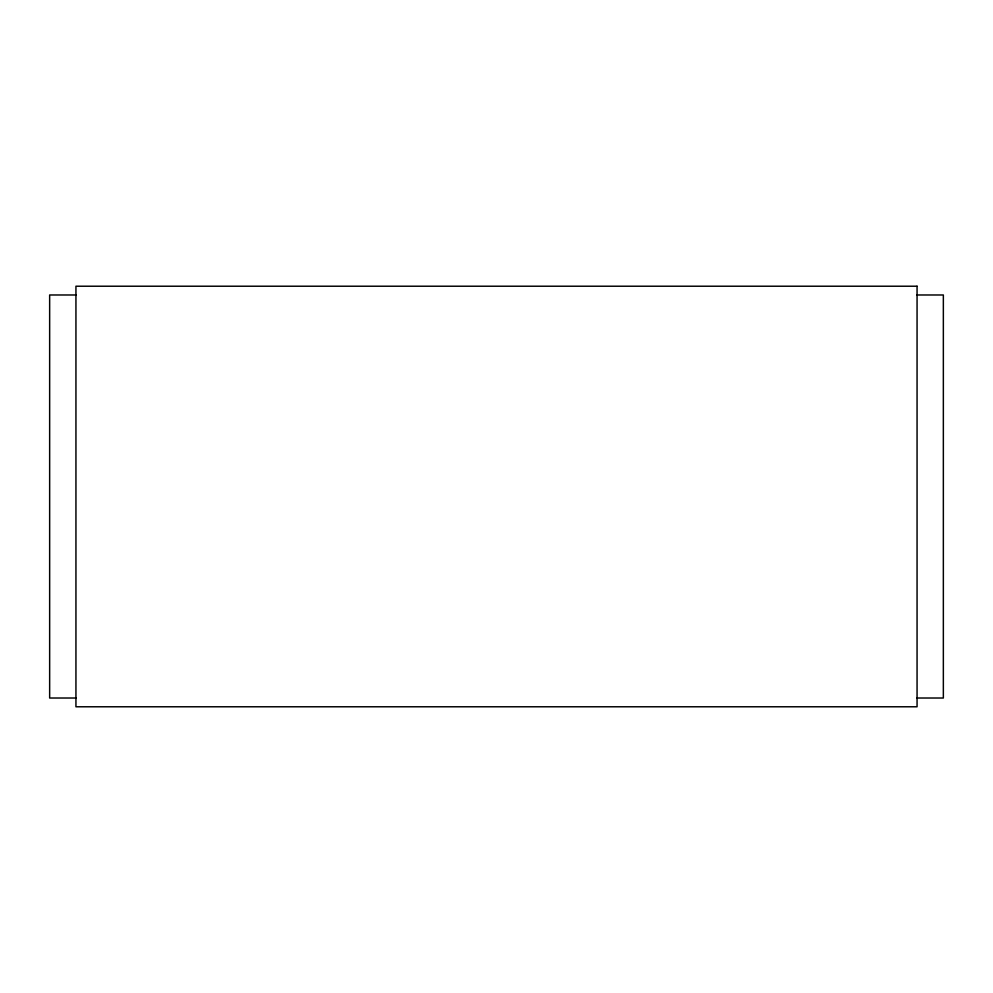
<?xml version="1.0" encoding="UTF-8"?>
<svg xmlns="http://www.w3.org/2000/svg" width="993" height="993" viewBox="0 0 993 993"><rect width="100%" height="100%" fill="white"/><g stroke="black" fill="none" stroke-linecap="round" stroke-linejoin="round"><path stroke-width="1.49" d="M75.94 294.983L49.65 294.983L49.65 698.017L75.94 698.017M917.06 294.983L943.35 294.983L943.35 698.017L917.06 698.017M917.06 286.22L75.94 286.22L75.94 706.78L917.06 706.78L917.06 286.22"/></g></svg>
